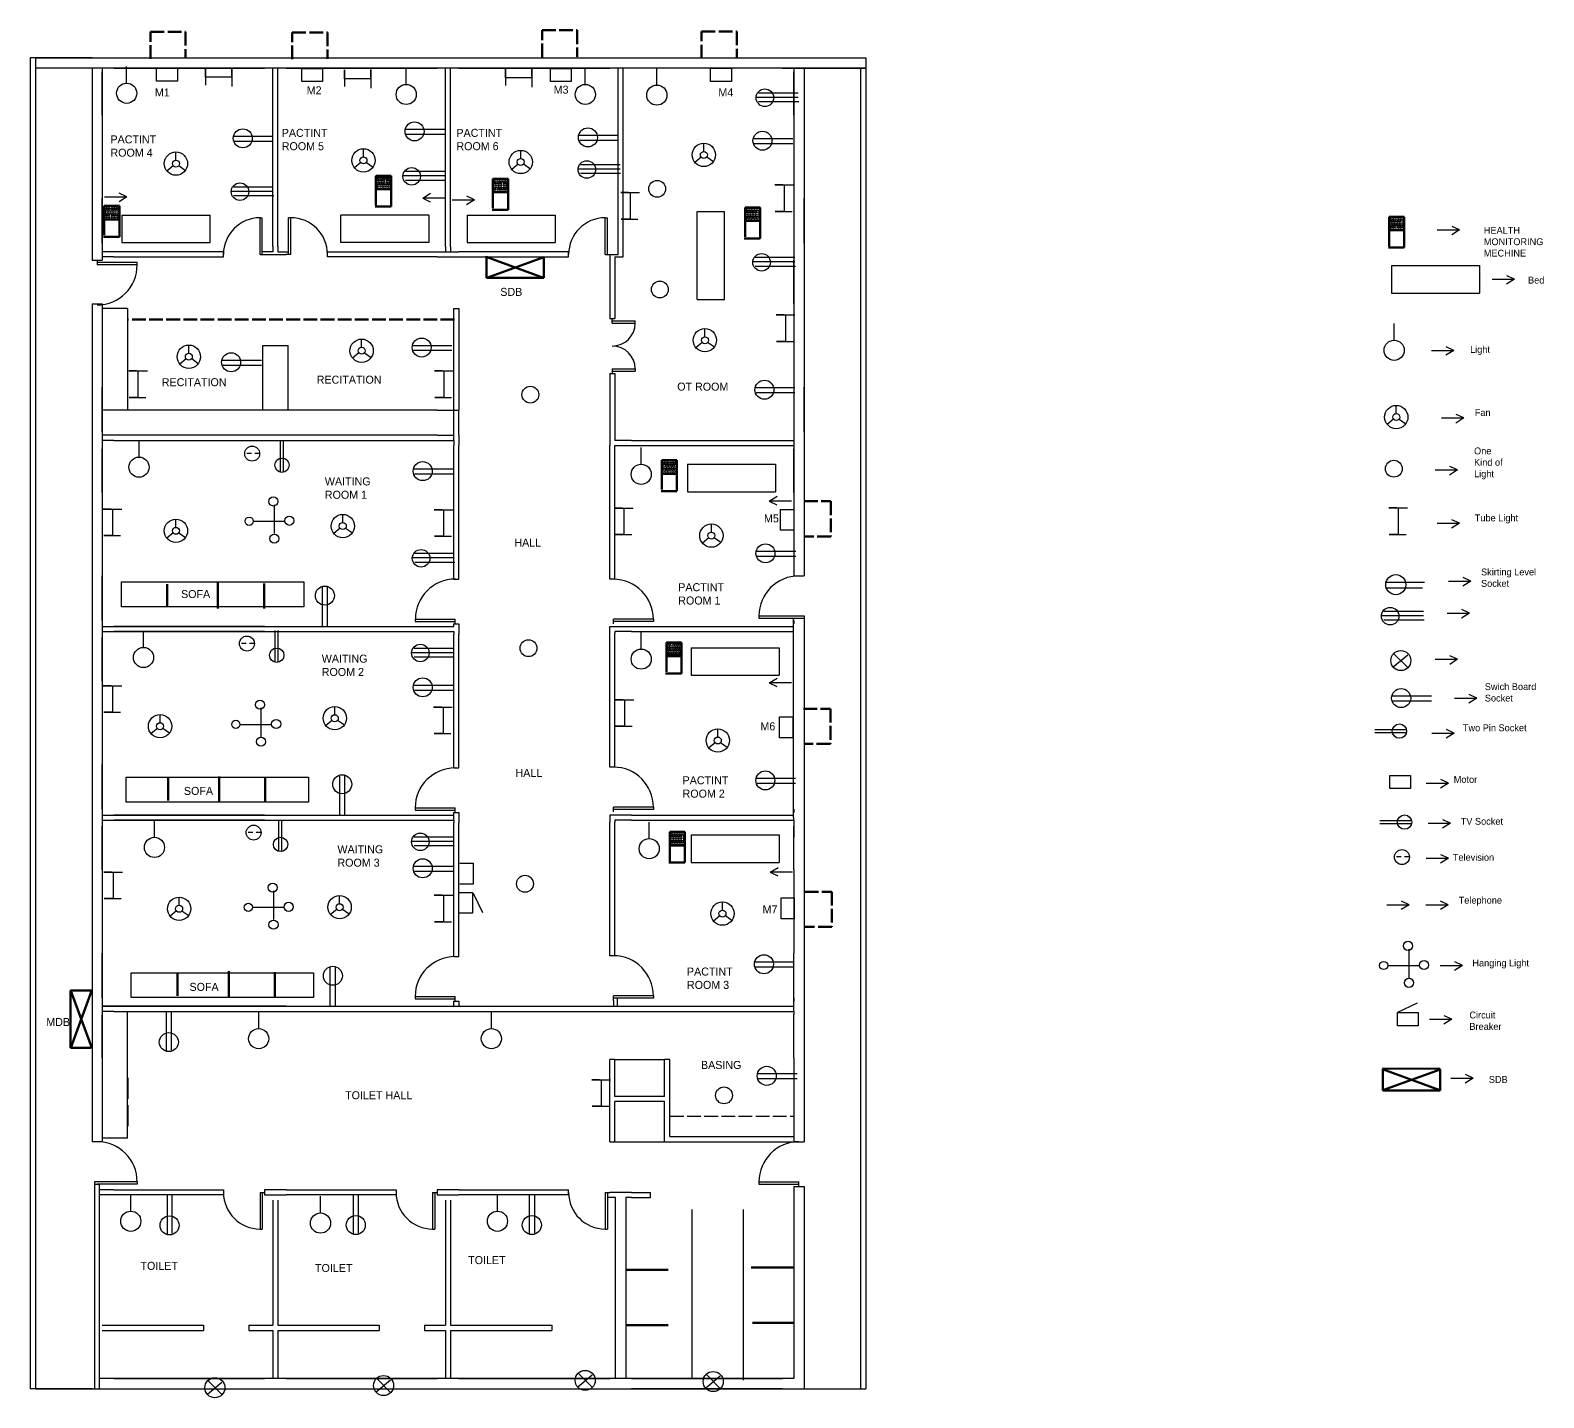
# Model space of a CAD drawing. Header units: feet. Extents: x -85 to 1240, y -78 to 1118.
import ezdxf

# ---------------------------------------------------------------- set-up
doc = ezdxf.new("R2010")
doc.units = ezdxf.units.FT
doc.header["$MEASUREMENT"] = 0
doc.linetypes.add('ACAD_ISO02W100', pattern=[15, 12, -3])
doc.layers.add('DOOR', color=252, linetype='Continuous')
doc.layers.add('WALL', color=5, linetype='Continuous', lineweight=30)
doc.layers.add('WALL HATCH', color=252, linetype='Continuous', lineweight=30)

msp = doc.modelspace()

# ---------------------------------------------------------------- hatches: boundary and pattern name
at = {"lineweight": 100}
h = msp.add_hatch(dxfattribs=at)
h.set_pattern_fill('GRASS', color=256, style=0)
h.set_pattern_definition([(90, (352.0175, -5.2797), (-0.7071068, 0.7071068), [0.1875, -1.2267136]), (45, (352.0175, -5.2797), (-0.7071068, 0.7071068), [0.1875, -0.8125]), (135, (352.0175, -5.2797), (-0.7071068, -0.7071068), [0.1875, -0.8125])])
h.paths.add_polyline_path([(231, 990.8), (217.8, 990.8), (217.8, 978.9), (231, 978.9)])
h = msp.add_hatch(dxfattribs=at)
h.set_pattern_fill('GRASS', color=256, style=0)
h.set_pattern_definition([(90, (454.38656, -7.9195), (-0.7071068, 0.7071068), [0.1875, -1.2267136]), (45, (454.3866, -7.9195), (-0.7071068, 0.7071068), [0.1875, -0.8125]), (135, (454.3866, -7.9195), (-0.7071068, -0.7071068), [0.1875, -0.8125])])
h.paths.add_polyline_path([(333.4, 988.2), (320.2, 988.2), (320.2, 976.3), (333.4, 976.3)])
h = msp.add_hatch(dxfattribs=at)
h.set_pattern_fill('GRASS', color=256, style=0)
h.set_pattern_definition([(90, (114.2571, -31.6781), (-0.7071068, 0.7071068), [0.1875, -1.2267136]), (45, (114.2571, -31.6781), (-0.7071068, 0.7071068), [0.1875, -0.8125]), (135, (114.2571, -31.6781), (-0.7071068, -0.7071068), [0.1875, -0.8125])])
h.paths.add_polyline_path([(-6.7, 964.4), (-19.9, 964.4), (-19.9, 952.5), (-6.7, 952.5)])
h = msp.add_hatch(dxfattribs=at)
h.set_pattern_fill('GRASS', color=256, style=0)
h.set_pattern_definition([(90, (674.9754, -32.998), (-0.7071068, 0.7071068), [0.1875, -1.2267136]), (45, (674.9754, -32.998), (-0.7071068, 0.7071068), [0.1875, -0.8125]), (135, (674.9754, -32.998), (-0.7071068, -0.7071068), [0.1875, -0.8125])])
h.paths.add_polyline_path([(554, 963.1), (540.8, 963.1), (540.8, 951.2), (554, 951.2)])
h = msp.add_hatch(dxfattribs=at)
h.set_pattern_fill('GRASS', color=256, style=0)
h.set_pattern_definition([(90, (1238.42656, -41.1538), (-0.7071068, 0.7071068), [0.1875, -1.2267136]), (45, (1238.4266, -41.1538), (-0.7071068, 0.7071068), [0.1875, -0.8125]), (135, (1238.4266, -41.1538), (-0.7071068, -0.7071068), [0.1875, -0.8125])])
h.paths.add_polyline_path([(1117.4, 954.9), (1104.2, 954.9), (1104.2, 943.1), (1117.4, 943.1)])
h = msp.add_hatch(dxfattribs=at)
h.set_pattern_fill('GRASS', color=256, style=0)
h.set_pattern_definition([(90, (602.21064, -254.14696), (-0.7071068, 0.7071068), [0.1875, -1.2267136]), (45, (602.2106, -254.147), (-0.7071068, 0.7071068), [0.1875, -0.8125]), (135, (602.2106, -254.147), (-0.7071068, -0.7071068), [0.1875, -0.8125])])
h.paths.add_polyline_path([(481.2, 741.9), (468, 741.9), (468, 730.1), (481.2, 730.1)])
h = msp.add_hatch(dxfattribs=at)
h.set_pattern_fill('GRASS', color=256, style=0)
h.set_pattern_definition([(90, (606.07785, -413.5523), (-0.7071068, 0.7071068), [0.1875, -1.2267136]), (45, (606.0779, -413.5523), (-0.7071068, 0.7071068), [0.1875, -0.8125]), (135, (606.0779, -413.5523), (-0.7071068, -0.7071068), [0.1875, -0.8125])])
h.paths.add_polyline_path([(485.1, 582.5), (471.9, 582.5), (471.9, 570.7), (485.1, 570.7)])
h = msp.add_hatch(dxfattribs=at)
h.set_pattern_fill('GRASS', color=256, style=0)
h.set_pattern_definition([(90, (609.0615, -579.082), (-0.7071068, 0.7071068), [0.1875, -1.2267136]), (45, (609.0615, -579.082), (-0.7071068, 0.7071068), [0.1875, -0.8125]), (135, (609.0615, -579.082), (-0.7071068, -0.7071068), [0.1875, -0.8125])])
h.paths.add_polyline_path([(488.1, 417), (474.9, 417), (474.9, 405.1), (488.1, 405.1)])

# ---------------------------------------------------------------- linework, layer by layer
at = {"linetype": 'ACAD_ISO02W100', "lineweight": 100}
for p, q in [((20.6, 1093), (20.6, 1116.6)), ((20.6, 1116.6), (51.3, 1116.6)), ((51.3, 1116.6), (51.3, 1093.3)), ((144.6, 1092.6), (144.6, 1116.1)), ((144.6, 1116.1), (175.4, 1116.1)), ((175.4, 1116.1), (175.4, 1092.9)), ((363.1, 1094.5), (363.1, 1118)), ((363.1, 1118), (393.8, 1118)), ((393.8, 1118), (393.8, 1094.8)), ((502.7, 1093.4), (502.7, 1116.9)), ((502.7, 1116.9), (533.5, 1116.9)), ((533.5, 1116.9), (533.5, 1093.7)), ((286.4, 865.1), (0.3, 865.1)), ((592.3, 706), (615.9, 706)), ((615.9, 706), (615.9, 675.3)), ((615.9, 675.3), (592.6, 675.3)), ((591.9, 524.5), (615.4, 524.5)), ((615.4, 524.5), (615.4, 493.8)), ((615.4, 493.8), (592.2, 493.8)), ((593, 364.5), (616.6, 364.5)), ((616.6, 364.5), (616.6, 333.8)), ((616.6, 333.8), (593.3, 333.8))]:
    msp.add_line(p, q, dxfattribs=at)
for p, q in [((-80.1, 1093.8), (646.4, 1093.8)), ((-0.3, 1071.8), (-0.3, 1086.3)), ((122.8, 1093.6), (104.5, 1093.6)), ((573.4, 1093.8), (592.4, 1093.8)), ((646.4, 1084.8), (-80.1, 1084.8)), ((-30.6, 1081.8), (-30.6, 919.8)), ((-21.6, 1084.8), (-21.6, 919.8)), ((25.8, 1084.9), (44.1, 1084.9)), ((25.8, 1073.4), (25.8, 1084.9)), ((44.1, 1073.4), (25.8, 1073.4)), ((44.1, 1084.9), (44.1, 1073.4)), ((68.6, 1076.9), (68.6, 1084.7)), ((68.6, 1084.7), (68.6, 1070.1)), ((91.7, 1076.9), (68.6, 1076.9)), ((91.7, 1078.2), (91.7, 1085.1)), ((91.7, 1085.1), (91.7, 1068.7)), ((152.9, 1084.7), (171.1, 1084.7)), ((152.9, 1073.1), (152.9, 1084.7)), ((171.1, 1073.1), (152.9, 1073.1)), ((171.1, 1084.7), (171.1, 1073.1)), ((190.2, 1075.5), (190.2, 1083.4)), ((190.2, 1083.4), (190.2, 1068.7)), ((213.4, 1075.5), (190.2, 1075.5)), ((213.4, 1076.9), (213.4, 1083.7)), ((213.4, 1083.7), (213.4, 1067.3)), ((244.3, 1070.8), (244.3, 1085.3)), ((331.1, 1076.5), (331.1, 1084.3)), ((331.1, 1084.3), (331.1, 1069.6)), ((354.3, 1076.5), (331.1, 1076.5)), ((354.3, 1077.8), (354.3, 1084.6)), ((354.3, 1084.6), (354.3, 1068.3)), ((370.4, 1084.7), (388.6, 1084.7)), ((370.4, 1073.2), (370.4, 1084.7)), ((388.6, 1073.2), (370.4, 1073.2)), ((388.6, 1084.7), (388.6, 1073.2)), ((401, 1070.8), (401, 1085.3)), ((463.6, 1070.1), (463.6, 1084.6)), ((510.6, 1084.9), (528.8, 1084.9)), ((510.6, 1073.3), (510.6, 1084.9)), ((528.8, 1073.3), (510.6, 1073.3)), ((528.8, 1084.9), (528.8, 1073.3)), ((573.4, 1084.8), (646.4, 1084.8)), ((583.4, 1081.8), (583.4, 640.8)), ((592.4, 1084.8), (592.4, 640.8)), ((646.4, 1084.8), (641.9, 1084.8)), ((641.9, 1084.8), (641.9, -70.2)), ((551, 1059.6), (587.2, 1059.6)), ((552.6, 1063.4), (587.2, 1063.4)), ((552.6, 1055.7), (587.7, 1055.7)), ((93.6, 1025.4), (127.8, 1025.4)), ((94.1, 1021.1), (127.8, 1021.1)), ((243.8, 1031.5), (278.1, 1031.5)), ((244.3, 1027.2), (278.1, 1027.2)), ((395.6, 1026.2), (429.8, 1026.2)), ((396.1, 1021.8), (429.8, 1021.8)), ((548.3, 1023.4), (582.5, 1023.4)), ((42.8, 1004.5), (42.8, 1011.7)), ((206.9, 1007.3), (206.9, 1014.4)), ((344.5, 1005.9), (344.5, 1013)), ((502.4, 1007.1), (496.8, 1002.5)), ((504.7, 1012.1), (504.7, 1019.2)), ((504.7, 1009), (504.7, 1009)), ((507.2, 1007.3), (513.1, 1003.1)), ((548.8, 1019), (582.5, 1019)), ((40.5, 999.5), (34.9, 994.9)), ((42.8, 1001.4), (42.8, 1001.4)), ((45.3, 999.7), (51.2, 995.5)), ((204.5, 1002.3), (199, 997.7)), ((206.9, 1004.2), (206.9, 1004.2)), ((209.4, 1002.5), (215.3, 998.3)), ((243.6, 994.7), (278.1, 994.7)), ((342.1, 1000.9), (336.6, 996.3)), ((344.5, 1002.8), (344.5, 1002.8)), ((347, 1001.1), (352.9, 996.9)), ((395.2, 996.7), (431.4, 996.7)), ((396.8, 1000.6), (431.4, 1000.6)), ((93.3, 981.2), (127.8, 981.2)), ((241.9, 990.9), (278.1, 990.9)), ((243.6, 987), (278.7, 987)), ((396.8, 992.9), (431.9, 992.9)), ((573.7, 982.8), (566.9, 982.8)), ((566.9, 982.8), (583.2, 982.8)), ((575.1, 982.8), (575.1, 959.6)), ((-19.6, 972.4), (-0.1, 972.4)), ((-0.1, 972.4), (-7, 968)), ((-0.1, 972.4), (-6.8, 975.4)), ((91.7, 977.4), (127.8, 977.4)), ((93.3, 973.5), (128.4, 973.5)), ((258.7, 971.1), (265.6, 975.4)), ((278.2, 971.1), (258.7, 971.1)), ((258.7, 971.1), (265.3, 968)), ((284.4, 969.8), (303.9, 969.8)), ((303.9, 969.8), (297, 965.4)), ((303.9, 969.8), (297.2, 972.8)), ((438.8, 976), (432, 976)), ((432, 976), (448.4, 976)), ((440.2, 976), (440.2, 952.8)), ((374.7, 956.4), (374.7, 932.4)), ((498.9, 959.6), (522.9, 959.6)), ((575.1, 959.6), (567.2, 959.6)), ((567.2, 959.6), (581.9, 959.6)), ((440.2, 952.8), (432.4, 952.8)), ((432.4, 952.8), (447, 952.8)), ((1146.4, 943.5), (1165.9, 943.5)), ((1165.9, 943.5), (1159, 939.1)), ((1165.9, 943.5), (1159.3, 946.5)), ((127.6, 928.8), (127.6, 924.3)), ((132.1, 928.8), (132.1, 924.3)), ((278.6, 928.8), (278.6, 924.3)), ((283.1, 928.8), (283.1, 924.3)), ((429.6, 922), (429.6, 928.8)), ((434.1, 919.8), (434.1, 928.8)), ((-11.6, 924.3), (-21.6, 924.3)), ((-11.6, 919.8), (-21.6, 919.8)), ((127.6, 924.3), (118.4, 924.3)), ((120.4, 922), (139.4, 922)), ((132.1, 924.3), (141.4, 924.3)), ((271.4, 924.3), (290.4, 924.3)), ((271.4, 919.8), (290.4, 919.8)), ((422.4, 922), (422.4, 919.8)), ((422.4, 922), (429.6, 922)), ((426.9, 919.8), (434.1, 919.8)), ((548, 915.7), (584.2, 915.7)), ((549.7, 919.5), (584.2, 919.5)), ((549.7, 911.8), (584.8, 911.8)), ((1183.3, 912.2), (1183.3, 888.2)), ((1213.9, 900.2), (1207.3, 903.2)), ((1194.4, 900.2), (1213.9, 900.2)), ((1213.9, 900.2), (1207, 895.8)), ((-30.6, 878.8), (-30.6, 145.8)), ((-21.6, 874.6), (-21.6, 145.5)), ((285.9, 785.8), (285.9, 874.6)), ((285.9, 874.6), (290.4, 874.6)), ((290.4, 874.6), (290.4, 785.8)), ((574.9, 869.1), (568.1, 869.1)), ((568.1, 869.1), (584.4, 869.1)), ((576.2, 869.1), (576.2, 845.9)), ((1108.7, 846.9), (1108.7, 861.5)), ((205.3, 840.8), (205.3, 847.9)), ((505.6, 849.9), (505.6, 857.1)), ((54.1, 835.6), (54.1, 842.8)), ((202.9, 835.8), (197.4, 831.2)), ((205.3, 837.7), (205.3, 837.7)), ((207.8, 836), (213.6, 831.8)), ((250.1, 842.4), (284.3, 842.4)), ((250.6, 838.1), (284.3, 838.1)), ((503.2, 845), (497.6, 840.4)), ((505.6, 846.9), (505.6, 846.9)), ((508, 845.1), (513.9, 841)), ((576.2, 845.9), (568.4, 845.9)), ((568.4, 845.9), (583.1, 845.9)), ((1141.4, 838), (1161, 838)), ((1161, 838), (1154, 833.7)), ((1161, 838), (1154.3, 841.1)), ((51.7, 830.6), (46.2, 826)), ((54.1, 832.5), (54.1, 832.5)), ((56.6, 830.8), (62.4, 826.6)), ((83.4, 829.6), (117.6, 829.6)), ((83.9, 825.2), (117.6, 825.2)), ((8.3, 820), (1.5, 820)), ((1.5, 820), (17.8, 820)), ((9.6, 820), (9.6, 796.8)), ((275.8, 820), (268.9, 820)), ((268.9, 820), (285.3, 820)), ((277.1, 820), (277.1, 796.9)), ((9.6, 796.8), (1.8, 796.8)), ((1.8, 796.8), (16.5, 796.8)), ((277.1, 796.9), (269.3, 796.9)), ((269.3, 796.9), (283.9, 796.9)), ((550, 805.5), (584.2, 805.5)), ((550.5, 801.2), (584.2, 801.2)), ((1110.5, 782.8), (1110.5, 790)), ((1169.6, 778.9), (1162.9, 781.9)), ((1108.2, 777.8), (1102.6, 773.3)), ((1110.5, 779.7), (1110.5, 779.7)), ((1113, 778), (1118.9, 773.9)), ((1150.1, 778.9), (1169.6, 778.9)), ((1169.6, 778.9), (1162.7, 774.5)), ((-11.6, 763.8), (-21.6, 763.8)), ((-11.6, 759.3), (-21.6, 759.3)), ((10.5, 744.7), (10.5, 759.3)), ((134.2, 731.8), (134.2, 759.2)), ((136.8, 731.8), (136.8, 759.2)), ((422.4, 763.8), (422.4, 754.8)), ((426.9, 763.8), (426.9, 759.3)), ((441.4, 759.3), (426.9, 759.3)), ((573.4, 759.3), (583.4, 759.3)), ((104.7, 748.2), (108.8, 748.2)), ((111.7, 748.2), (115.9, 748.2)), ((426.9, 754.8), (441.4, 754.8)), ((449.9, 738.4), (449.9, 753)), ((573.4, 754.8), (583.4, 754.8)), ((251, 734.3), (285.2, 734.3)), ((251.5, 730), (285.2, 730)), ((567.4, 738.4), (567.4, 714.4)), ((1144.6, 733.4), (1164.1, 733.4)), ((1164.1, 733.4), (1157.2, 729)), ((1164.1, 733.4), (1157.5, 736.4)), ((128.9, 703), (128.9, 677.8)), ((561.9, 706), (568.8, 710.4)), ((581.4, 706), (561.9, 706)), ((561.9, 706), (568.5, 703)), ((-13.9, 699.1), (-20.8, 699.1)), ((-20.8, 699.1), (-4.4, 699.1)), ((-12.6, 699.1), (-12.6, 676)), ((42.8, 683.3), (42.8, 690.4)), ((110.9, 688.6), (138.1, 688.6)), ((188.8, 687.4), (188.8, 694.6)), ((275.6, 698.6), (268.8, 698.6)), ((268.8, 698.6), (285.2, 698.6)), ((277, 698.6), (277, 675.4)), ((433.4, 700.1), (426.6, 700.1)), ((426.6, 700.1), (443, 700.1)), ((434.8, 700.1), (434.8, 676.9)), ((571.8, 680.7), (571.8, 698.9)), ((571.8, 698.9), (583.4, 698.9)), ((583.4, 698.9), (583.4, 680.7)), ((1110.9, 700.3), (1104.1, 700.3)), ((1104.1, 700.3), (1120.4, 700.3)), ((1112.2, 700.3), (1112.2, 677.1)), ((1165.8, 686.8), (1159.1, 689.8)), ((-12.6, 676), (-20.4, 676)), ((-20.4, 676), (-5.8, 676)), ((40.5, 678.3), (34.9, 673.7)), ((42.8, 680.2), (42.8, 680.2)), ((45.3, 678.5), (51.2, 674.3)), ((186.4, 682.4), (180.9, 677.9)), ((188.8, 684.4), (188.8, 684.4)), ((191.3, 682.6), (197.2, 678.5)), ((277, 675.4), (269.1, 675.4)), ((269.1, 675.4), (283.8, 675.4)), ((434.8, 676.9), (427, 676.9)), ((427, 676.9), (441.6, 676.9)), ((511.3, 679.1), (511.3, 686.3)), ((511.3, 676), (511.3, 676)), ((583.4, 680.7), (571.8, 680.7)), ((1112.2, 677.1), (1104.4, 677.1)), ((1104.4, 677.1), (1119.1, 677.1)), ((1146.3, 686.8), (1165.8, 686.8)), ((1165.8, 686.8), (1158.9, 682.4)), ((509, 674.1), (503.4, 669.5)), ((513.8, 674.3), (519.7, 670.2)), ((550.8, 662.5), (585.1, 662.5)), ((250.2, 656.8), (286.3, 656.8)), ((251.8, 660.6), (286.3, 660.6)), ((251.8, 652.9), (286.9, 652.9)), ((551.3, 658.1), (585.1, 658.1)), ((1156.2, 636.3), (1175.7, 636.3)), ((1175.7, 636.3), (1168.8, 631.9)), ((1175.7, 636.3), (1169, 639.3)), ((-4.7, 635.6), (154.8, 635.6)), ((-4.7, 613.7), (-4.7, 635.6)), ((154.8, 635.6), (154.8, 613.7)), ((170.7, 630.8), (170.7, 597)), ((175, 631.2), (175, 597)), ((1100.8, 635.3), (1135.3, 635.3)), ((1101.2, 630.4), (1133.6, 630.4)), ((154.8, 613.7), (-4.7, 613.7)), ((1099.7, 610), (1134.2, 610)), ((1174.6, 608.3), (1167.9, 611.3)), ((-21.6, 596.5), (285.9, 596.5)), ((285.9, 596.5), (285.9, 598.8)), ((290.4, 598.8), (290.4, 589.8)), ((422.4, 590.5), (422.4, 596.5)), ((422.4, 596.5), (441.4, 596.5)), ((587.9, 605.8), (592.4, 605.8)), ((587.9, 603.8), (592.4, 603.8)), ((592.4, 605.8), (592.4, 603.8)), ((592.4, 603.8), (592.4, 145.8)), ((1098, 606.1), (1134.2, 606.1)), ((1099.7, 602.3), (1134.8, 602.3)), ((1155.1, 608.3), (1174.6, 608.3)), ((1174.6, 608.3), (1167.7, 603.9)), ((-21.6, 592), (285.9, 592)), ((14.4, 578.2), (14.4, 592.7)), ((129.5, 565.5), (129.5, 593)), ((132.2, 565.5), (132.2, 593)), ((285.9, 592), (285.9, 589.8)), ((441.4, 592), (426.9, 592)), ((426.9, 592), (426.9, 590.5)), ((449.9, 576.8), (449.9, 591.4)), ((573.4, 592), (583.2, 592)), ((100.1, 582), (104.2, 582)), ((107.1, 582), (111.2, 582)), ((249.6, 573.8), (285.8, 573.8)), ((251.2, 577.6), (285.8, 577.6)), ((251.2, 570), (286.3, 570)), ((570.6, 577.9), (570.6, 553.9)), ((1107.9, 573.3), (1120.5, 560.6)), ((1107.9, 561.2), (1120.5, 571.6)), ((1164.2, 567.8), (1157.5, 570.8)), ((1144.6, 567.8), (1164.2, 567.8)), ((1164.2, 567.8), (1157.3, 563.4)), ((-13.9, 544.7), (-20.8, 544.7)), ((-20.8, 544.7), (-4.4, 544.7)), ((-12.6, 544.7), (-12.6, 521.5)), ((251, 545.3), (285.2, 545.3)), ((561.9, 547.1), (568.8, 551.4)), ((581.4, 547.1), (561.9, 547.1)), ((561.9, 547.1), (568.6, 544)), ((251.5, 540.9), (285.2, 540.9)), ((434, 532.5), (427.1, 532.5)), ((427.1, 532.5), (443.5, 532.5)), ((435.3, 532.5), (435.3, 509.3)), ((1107.1, 535.8), (1141.3, 535.8)), ((1107.5, 531.5), (1141.3, 531.5)), ((1161.5, 533.9), (1181, 533.9)), ((1181, 533.9), (1174.1, 529.5)), ((1181, 533.9), (1174.4, 536.9)), ((-12.6, 521.5), (-20.4, 521.5)), ((-20.4, 521.5), (-5.8, 521.5)), ((28.9, 512.4), (28.9, 519.6)), ((117.2, 525.3), (117.2, 500.1)), ((181.8, 519.3), (181.8, 526.5)), ((275.1, 526), (268.3, 526)), ((268.3, 526), (284.6, 526)), ((276.5, 526), (276.5, 502.9)), ((571, 499.2), (571, 517.5)), ((571, 517.5), (582.6, 517.5)), ((582.6, 517.5), (582.6, 499.2)), ((26.6, 507.4), (21, 502.9)), ((28.9, 509.3), (28.9, 509.3)), ((31.4, 507.6), (37.3, 503.5)), ((99.2, 510.9), (126.5, 510.9)), ((179.5, 514.4), (173.9, 509.8)), ((181.8, 516.3), (181.8, 516.3)), ((184.3, 514.5), (190.2, 510.4)), ((435.3, 509.3), (427.5, 509.3)), ((427.5, 509.3), (442.1, 509.3)), ((516.9, 499.9), (516.9, 507.1)), ((1119.1, 506.2), (1091.7, 506.2)), ((1119.1, 503.6), (1091.7, 503.6)), ((1141.6, 503.3), (1161.1, 503.3)), ((1161.1, 503.3), (1154.2, 498.9)), ((1161.1, 503.3), (1154.5, 506.3)), ((276.5, 502.9), (268.6, 502.9)), ((268.6, 502.9), (283.3, 502.9)), ((514.5, 494.9), (509, 490.4)), ((516.9, 496.8), (516.9, 496.8)), ((519.4, 495.1), (525.2, 491)), ((582.6, 499.2), (571, 499.2)), ((-0.6, 464.6), (158.9, 464.6)), ((-0.6, 442.8), (-0.6, 464.6)), ((158.9, 464.6), (158.9, 442.8)), ((185.9, 465.7), (185.9, 432)), ((190.2, 466.2), (190.2, 432)), ((550.8, 463.8), (585, 463.8)), ((1104.8, 466.2), (1123.1, 466.2)), ((1104.8, 454.7), (1104.8, 466.2)), ((1123.1, 466.2), (1123.1, 454.7)), ((551.3, 459.5), (585, 459.5)), ((1123.1, 454.7), (1104.8, 454.7)), ((1136.7, 459.6), (1156.2, 459.6)), ((1156.2, 459.6), (1149.3, 455.2)), ((1156.2, 459.6), (1149.5, 462.6)), ((158.9, 442.8), (-0.6, 442.8)), ((-21.6, 431.5), (285.9, 431.5)), ((-21.6, 427), (285.9, 427)), ((24, 412.1), (24, 426.6)), ((132.8, 400), (132.8, 427.5)), ((135.4, 400), (135.4, 427.5)), ((285.7, 433.8), (285.7, 427)), ((285.9, 427), (285.9, 424.8)), ((290.4, 433.8), (290.4, 424.8)), ((441.4, 431.5), (422.4, 431.5)), ((422.4, 431.5), (422.4, 425.5)), ((441.4, 427), (426.7, 427)), ((426.7, 427), (426.7, 425.5)), ((456.9, 411), (456.9, 425.5)), ((583.4, 427), (583.2, 431.5)), ((1123.7, 426.6), (1096.2, 426.6)), ((1123.7, 424), (1096.2, 424)), ((1138.5, 424.4), (1158, 424.4)), ((1158, 424.4), (1151.1, 420)), ((1158, 424.4), (1151.4, 427.4)), ((106, 416.6), (110.1, 416.6)), ((113, 416.6), (117.2, 416.6)), ((251.2, 412.6), (285.8, 412.6)), ((570.6, 414.2), (570.6, 390.2)), ((249.6, 408.7), (285.8, 408.7)), ((251.2, 404.9), (286.3, 404.9)), ((251, 387), (285.2, 387)), ((291.2, 389.4), (302.8, 389.4)), ((302.8, 389.4), (302.8, 371.1)), ((562.8, 381.5), (569.7, 385.8)), ((1110.7, 395.2), (1114.9, 395.2)), ((1117.7, 395.2), (1121.9, 395.2)), ((1136.6, 393.8), (1156.1, 393.8)), ((1156.1, 393.8), (1149.2, 389.5)), ((1156.1, 393.8), (1149.4, 396.9)), ((-13.4, 381.7), (-20.2, 381.7)), ((-20.2, 381.7), (-3.9, 381.7)), ((-12, 381.7), (-12, 358.5)), ((251.5, 382.6), (285.2, 382.6)), ((302.8, 371.1), (291.2, 371.1)), ((582.3, 381.5), (562.8, 381.5)), ((562.8, 381.5), (569.4, 378.4)), ((-12, 358.5), (-19.9, 358.5)), ((-19.9, 358.5), (-5.2, 358.5)), ((45.6, 352.6), (45.6, 359.8)), ((128.2, 365.3), (128.2, 340.1)), ((186, 354), (186, 361.2)), ((275.6, 361.5), (268.8, 361.5)), ((268.8, 361.5), (285.2, 361.5)), ((277, 361.5), (277, 338.3)), ((290.9, 363.9), (302.4, 363.9)), ((302.4, 363.9), (302.4, 345.7)), ((302.9, 363.4), (310.9, 346.4)), ((572.2, 340.8), (572.2, 359.1)), ((572.2, 359.1), (583.7, 359.1)), ((583.7, 359.1), (583.7, 340.8)), ((43.3, 347.7), (37.7, 343.1)), ((45.6, 349.6), (45.6, 349.6)), ((48.1, 347.8), (54, 343.7)), ((110.2, 350.9), (137.4, 350.9)), ((183.7, 349), (178.1, 344.5)), ((186, 351), (186, 351)), ((188.5, 349.2), (194.4, 345.1)), ((302.4, 345.7), (290.9, 345.7)), ((521, 348.5), (521, 355.7)), ((521, 345.4), (521, 345.4)), ((1102.2, 353.2), (1121.8, 353.2)), ((1121.8, 353.2), (1114.9, 348.9)), ((1121.8, 353.2), (1115.1, 356.3)), ((1136.4, 353.2), (1156, 353.2)), ((1156, 353.2), (1149.1, 348.9)), ((1156, 353.2), (1149.3, 356.3)), ((277, 338.3), (269.1, 338.3)), ((269.1, 338.3), (283.8, 338.3)), ((518.7, 343.5), (513.1, 338.9)), ((523.5, 343.7), (529.4, 339.5)), ((583.7, 340.8), (572.2, 340.8)), ((-21.4, 301.8), (-21.4, 320)), ((1121.6, 314.4), (1121.6, 289.2)), ((3.7, 293.7), (163.1, 293.7)), ((3.7, 271.9), (3.7, 293.7)), ((163.1, 293.7), (163.1, 271.9)), ((177.6, 298.2), (177.6, 264.5)), ((182, 298.7), (182, 264.5)), ((549.6, 303.1), (583.8, 303.1)), ((550, 298.7), (583.8, 298.7)), ((1103.5, 300), (1130.8, 300)), ((1149, 300.1), (1168.5, 300.1)), ((1168.5, 300.1), (1161.6, 295.7)), ((1168.5, 300.1), (1161.8, 303.1)), ((-30.6, 268.8), (-30.6, 259.8)), ((-21.6, 268.8), (-21.6, 259.8)), ((163.1, 271.9), (3.7, 271.9)), ((285.7, 268.8), (285.7, 264.3)), ((290.4, 268.8), (290.4, 264.3)), ((425.6, 269.5), (425.6, 264.3)), ((429, 271.4), (429, 264.3)), ((1112, 259.2), (1129, 267.2)), ((139.4, 264.3), (-21.6, 264.3)), ((-21.6, 264.3), (583.4, 264.3)), ((-11.6, 259.8), (-21.6, 259.8)), ((34.7, 225.3), (34.7, 259.5)), ((39, 225.8), (39, 259.5)), ((115.2, 244.8), (115.2, 259.3)), ((271.4, 259.8), (583.4, 259.8)), ((318.8, 244.8), (318.8, 259.3)), ((1111.5, 258.8), (1129.7, 258.8)), ((1111.5, 247.2), (1111.5, 258.8)), ((1129.7, 258.8), (1129.7, 247.2)), ((1139.5, 253.1), (1159, 253.1)), ((1159, 253.1), (1152.1, 248.7)), ((1159, 253.1), (1152.3, 256.1)), ((1129.7, 247.2), (1111.5, 247.2)), ((0.9, 183.5), (0.9, 201.8)), ((413.5, 200.1), (406.6, 200.1)), ((406.6, 200.1), (423, 200.1)), ((414.8, 200.1), (414.8, 176.9)), ((552, 205.4), (586.2, 205.4)), ((552.5, 201.1), (586.2, 201.1)), ((1158.3, 201.5), (1177.8, 201.5)), ((1177.8, 201.5), (1170.9, 197.2)), ((1177.8, 201.5), (1171.1, 204.6)), ((0.9, 159.5), (0.9, 177.7)), ((414.8, 176.9), (407, 176.9)), ((407, 176.9), (421.6, 176.9)), ((-26.1, 110.8), (-28.5, 110.8)), ((-28.5, 110.8), (-28.3, 108.8)), ((-28.3, 108.8), (-28.3, -70.2)), ((-28.3, 108.8), (-24.3, 108.8)), ((-24.3, 108.8), (-24.3, -70.2)), ((592.4, 106.8), (592.4, -70.2)), ((-11.6, 103.8), (-24.3, 103.8)), ((-11.6, 99.3), (-24.3, 99.3)), ((3.3, 85.1), (3.3, 99.7)), ((35.3, 65), (35.3, 99.2)), ((39.6, 65.5), (39.6, 99.2)), ((139.4, 103.8), (120.4, 103.8)), ((120.4, 103.8), (120.4, 99.3)), ((120.4, 99.3), (139.4, 99.3)), ((169.3, 83.5), (169.3, 98.1)), ((198.2, 65.3), (198.2, 99.5)), ((202.6, 65.8), (202.6, 99.5)), ((290.4, 103.8), (271.4, 103.8)), ((271.4, 103.8), (271.4, 99.3)), ((271.4, 99.3), (290.4, 99.3)), ((324.1, 85.1), (324.1, 99.7)), ((352.3, 65.3), (352.3, 99.5)), ((356.7, 65.8), (356.7, 99.5)), ((427.4, 97), (420.4, 97)), ((441.4, 101.5), (422.4, 101.5)), ((427.4, 94.8), (427.4, 97)), ((441.4, 97), (436.5, 97)), ((436.5, 97), (436.5, -61.2)), ((583.4, 103.8), (583.4, -61.2)), ((494.2, 86.6), (494.2, -61.7)), ((539, 86.6), (539, -62.7)), ((106.6, -14.7), (106.6, -19.2)), ((132.1, -19.2), (132.1, -61.2)), ((260.4, -14.7), (260.4, -19.2)), ((278.6, -19.2), (278.6, -61.2)), ((283.1, -19.2), (283.1, -61.2)), ((-21.6, -61.2), (-24.3, -61.2)), ((583.4, -61.2), (-21.6, -61.2)), ((70.3, -62.7), (83, -75.3)), ((70.3, -74.8), (83, -64.4)), ((218, -60.8), (230.6, -73.4)), ((218, -72.9), (230.6, -62.4)), ((394.3, -56.3), (406.9, -68.9)), ((394.3, -68.4), (406.9, -58)), ((506.3, -57.3), (518.9, -69.9)), ((506.3, -69.4), (518.9, -59)), ((-80.1, -70.2), (646.4, -70.2))]:
    msp.add_line(p, q)
at = {"lineweight": 100}
for p, q in [((231, 990.8), (217.8, 990.8)), ((217.8, 990.8), (217.8, 965.1)), ((231, 963.8), (231, 990.8)), ((333.4, 988.2), (320.2, 988.2)), ((320.2, 988.2), (320.2, 962.4)), ((333.4, 961.1), (333.4, 988.2)), ((217.8, 978.9), (231, 978.9)), ((320.2, 976.3), (333.4, 976.3)), ((-6.7, 964.4), (-19.9, 964.4)), ((-19.9, 964.4), (-19.9, 938.7)), ((-6.7, 937.4), (-6.7, 964.4)), ((217.2, 963.8), (231, 963.8)), ((319.5, 961.1), (333.4, 961.1)), ((554, 963.1), (540.8, 963.1)), ((540.8, 963.1), (540.8, 937.4)), ((554, 936), (554, 963.1)), ((1117.4, 954.9), (1104.2, 954.9)), ((1104.2, 954.9), (1104.2, 929.2)), ((1117.4, 927.9), (1117.4, 954.9)), ((-19.9, 952.5), (-6.7, 952.5)), ((540.8, 951.2), (554, 951.2)), ((1104.2, 943.1), (1117.4, 943.1)), ((-20.6, 937.4), (-6.7, 937.4)), ((540.1, 936), (554, 936)), ((1103.6, 927.9), (1117.4, 927.9)), ((364.5, 901.5), (314.3, 919.8)), ((314.6, 920.3), (314.6, 901.4)), ((314.7, 901.6), (364.7, 919.7)), ((364.6, 901.4), (364.6, 919.3)), ((314.6, 901.4), (364.6, 901.4)), ((481.2, 741.9), (468, 741.9)), ((468, 741.9), (468, 716.2)), ((481.2, 714.9), (481.2, 741.9)), ((468, 730.1), (481.2, 730.1)), ((467.4, 714.9), (481.2, 714.9)), ((35, 633.6), (35, 613.4)), ((79.6, 634.6), (79.6, 612.3)), ((119.9, 634.1), (119.9, 612.3)), ((485.1, 582.5), (471.9, 582.5)), ((471.9, 582.5), (471.9, 556.8)), ((471.9, 570.7), (485.1, 570.7)), ((485.1, 555.5), (485.1, 582.5)), ((471.2, 555.5), (485.1, 555.5)), ((36.1, 464.3), (36.1, 444.2)), ((80.7, 465.4), (80.7, 443.1)), ((121, 464.9), (121, 443.1)), ((488.1, 417), (474.9, 417)), ((474.9, 417), (474.9, 391.3)), ((488.1, 390), (488.1, 417)), ((474.9, 405.1), (488.1, 405.1)), ((474.2, 390), (488.1, 390)), ((44.3, 293.8), (44.3, 273.6)), ((89, 294.9), (89, 272.6)), ((129.2, 294.3), (129.2, 272.6)), ((-30.4, 278.1), (-49.3, 278.1)), ((-49.3, 278.1), (-49.3, 228)), ((-49.2, 228.1), (-30.8, 278.4)), ((-49.1, 277.9), (-30.9, 227.9)), ((-49.3, 228), (-31.4, 228)), ((1148.7, 190.9), (1098.5, 209.3)), ((1098.6, 209.8), (1148.6, 209.6)), ((1098.8, 209.7), (1098.8, 190.8)), ((1098.9, 191), (1148.9, 209.1)), ((1148.6, 209.6), (1148.8, 208.1)), ((1148.8, 190.8), (1148.8, 208.7)), ((1098.8, 190.8), (1148.8, 190.8)), ((473.5, 33.8), (436.1, 33.8)), ((583.5, 35.9), (546.1, 35.9)), ((547.2, -12.5), (583.5, -12.5)), ((437.2, -14.6), (473.5, -14.6))]:
    msp.add_line(p, q, dxfattribs=at)
at = {"color": 0, "linetype": 'Continuous', "lineweight": -3}
for p, q in [((-4.4, 956.4), (72.7, 956.4)), ((-4.4, 956.4), (-4.4, 932.4)), ((72.7, 932.4), (72.7, 956.4)), ((187.1, 932.4), (187.1, 956.4)), ((264.1, 956.4), (187.1, 956.4)), ((264.1, 956.4), (264.1, 932.4)), ((297.6, 956.4), (374.7, 956.4)), ((297.6, 956.4), (297.6, 932.4)), ((498.9, 882.6), (498.9, 959.6)), ((522.9, 882.6), (522.9, 959.6)), ((-4.4, 932.4), (72.7, 932.4)), ((264.1, 932.4), (187.1, 932.4)), ((297.6, 932.4), (374.7, 932.4)), ((1106.3, 912.2), (1183.3, 912.2)), ((1106.3, 912.2), (1106.3, 888.2)), ((1106.3, 888.2), (1183.3, 888.2)), ((0.4, 874.6), (-21.6, 874.6)), ((0.4, 874.6), (0.4, 785.8)), ((498.9, 882.6), (522.9, 882.6)), ((118.9, 785.8), (118.9, 842.3)), ((118.9, 842.3), (140.9, 842.3)), ((140.9, 785.8), (140.9, 842.3)), ((0.4, 785.8), (-21.6, 785.8)), ((271.4, 785.8), (0.4, 785.8)), ((271.4, 785.8), (290.4, 785.8)), ((290.4, 763.8), (290.4, 785.8)), ((490.3, 738.4), (567.4, 738.4)), ((490.3, 738.4), (490.3, 714.4)), ((490.3, 714.4), (567.4, 714.4)), ((493.6, 577.9), (570.6, 577.9)), ((493.6, 577.9), (493.6, 553.9)), ((493.6, 553.9), (570.6, 553.9)), ((493.6, 414.2), (570.6, 414.2)), ((493.6, 414.2), (493.6, 390.2)), ((493.6, 390.2), (570.6, 390.2)), ((0.4, 237.8), (0.4, 259.8)), ((0.4, 148.9), (0.4, 237.8)), ((0.4, 148.9), (-21.6, 148.9)), ((43.8, -61.2), (61.8, -61.2))]:
    msp.add_line(p, q, dxfattribs=at)
at = {"linetype": 'ACAD_ISO02W100'}
msp.add_line((475.1, 168.1), (583.8, 168.1), dxfattribs=at)
for centre, radius in [((-0.3, 1062.9), 8.82), ((244.3, 1061.9), 8.82), ((401, 1061.9), 8.82), ((463.6, 1061.3), 8.82), ((558.1, 1059), 7.67), ((251.6, 1029.6), 8.32), ((101.3, 1023.5), 8.32), ((403.3, 1024.3), 8.32), ((556, 1021.4), 8.32), ((42.8, 1001.4), 10.2), ((206.9, 1004.2), 10.2), ((206.9, 1004.2), 3.05), ((344.5, 1002.8), 10.2), ((504.7, 1009), 10.2), ((504.7, 1009), 3.05), ((42.8, 1001.4), 3.05), ((249.1, 990.3), 7.67), ((344.5, 1002.8), 3.05), ((402.3, 996.2), 7.67), ((98.8, 976.8), 7.67), ((463.9, 979.3), 7.37), ((555.2, 915.1), 7.67), ((466.2, 891.3), 7.37), ((205.3, 837.7), 10.2), ((257.8, 840.5), 8.32), ((505.6, 846.9), 10.2), ((505.6, 846.9), 3.05), ((54.1, 832.5), 10.2), ((54.1, 832.5), 3.05), ((91.1, 827.6), 8.32), ((205.3, 837.7), 3.05), ((1108.7, 838.1), 8.82), ((557.7, 803.6), 8.32), ((352.9, 799.3), 7.37), ((1110.5, 779.7), 10.2), ((1110.5, 779.7), 3.05), ((10.5, 735.9), 8.82), ((109.5, 747.7), 6.54), ((135.6, 737.6), 6.27), ((1108.4, 734.5), 7.37), ((258.7, 732.4), 8.32), ((449.9, 729.6), 8.82), ((128.1, 705.9), 4), ((42.8, 680.2), 10.2), ((106.9, 688.6), 3.6), ((142.1, 689), 4), ((188.8, 684.4), 10.2), ((42.8, 680.2), 3.05), ((128.9, 673.4), 4), ((188.8, 684.4), 3.05), ((511.3, 676), 10.2), ((511.3, 676), 3.05), ((257.3, 656.2), 7.67), ((558.6, 660.5), 8.32), ((1110.1, 633.1), 8.77), ((173.1, 623.5), 8.32), ((1105.2, 605.6), 7.67), ((104.9, 581.6), 6.54), ((351.3, 577.5), 7.37), ((14.4, 569.4), 8.82), ((131, 571.4), 6.27), ((256.7, 573.3), 7.67), ((449.9, 568), 8.82), ((1114.5, 566.7), 8.77), ((258.7, 543.3), 8.32), ((116.4, 528.1), 4), ((1114.8, 533.9), 8.32), ((28.9, 509.3), 10.2), ((181.8, 516.3), 10.2), ((181.8, 516.3), 3.05), ((28.9, 509.3), 3.05), ((95.2, 510.9), 3.6), ((130.5, 511.3), 4), ((516.9, 496.8), 10.2), ((1113.3, 505), 6.27), ((117.2, 495.7), 4), ((516.9, 496.8), 3.05), ((188.3, 458.5), 8.32), ((558.5, 461.9), 8.32), ((1117.8, 425.4), 6.27), ((24, 403.3), 8.82), ((110.8, 416.2), 6.54), ((134.3, 405.9), 6.27), ((256.7, 408.2), 7.67), ((456.9, 402.2), 8.82), ((1115.5, 394.8), 6.54), ((258.7, 385), 8.32), ((127.4, 368.1), 4), ((348.2, 371.5), 7.37), ((45.6, 349.6), 10.2), ((186, 351), 10.2), ((45.6, 349.6), 3.05), ((106.2, 350.9), 3.6), ((141.4, 351.3), 4), ((186, 351), 3.05), ((521, 345.4), 10.2), ((521, 345.4), 3.05), ((128.2, 335.7), 4), ((1120.8, 317.2), 4), ((557.3, 301.1), 8.32), ((180.1, 291), 8.32), ((1099.5, 300), 3.6), ((1134.8, 300.4), 4), ((1121.6, 284.8), 4), ((36.6, 233), 8.32), ((115.2, 236), 8.82), ((318.8, 236), 8.82), ((559.7, 203.5), 8.32), ((522.3, 186.4), 7.37), ((3.3, 76.3), 8.82), ((37.2, 72.7), 8.32), ((169.3, 74.7), 8.82), ((200.2, 73), 8.32), ((324.1, 76.3), 8.82), ((354.2, 73), 8.32), ((76.9, -69.3), 8.77), ((224.5, -67.4), 8.77), ((400.9, -62.9), 8.77), ((512.9, -63.9), 8.77)]:
    msp.add_circle(centre, radius)
at = {"layer": 'DOOR', "color": 0, "linetype": 'Continuous', "lineweight": -3}
for p, q in [((-30.6, 1081.8), (-30.6, 1043.8)), ((-21.6, 1043.8), (-21.6, 1081.8)), ((583.4, 1043.8), (583.4, 1081.8)), ((592.4, 1081.8), (592.4, 1043.8)), ((-30.6, 970.8), (-30.6, 931.8)), ((-21.6, 931.8), (-21.6, 970.8)), ((583.4, 970.8), (583.4, 931.8)), ((592.4, 931.8), (592.4, 970.8)), ((116.4, 922), (116.4, 954)), ((116.4, 954), (118.4, 954)), ((118.4, 922), (118.4, 954)), ((141.4, 922), (141.4, 954)), ((143.4, 954), (141.4, 954)), ((143.4, 922), (143.4, 954)), ((418.4, 922), (418.4, 954)), ((418.4, 954), (420.4, 954)), ((420.4, 922), (420.4, 954)), ((-26.1, 916.8), (-26.1, 912.8)), ((8.9, 912.8), (8.9, 914.8)), ((116.4, 922), (120.4, 922)), ((143.4, 922), (139.4, 922)), ((418.4, 922), (422.4, 922)), ((583.4, 878.8), (583.4, 916.8)), ((592.4, 916.8), (592.4, 878.8)), ((424.6, 861.8), (424.6, 865.8)), ((424.6, 863.8), (444.6, 863.8)), ((424.6, 861.8), (444.6, 861.8)), ((444.6, 861.8), (444.6, 863.8)), ((424.6, 821.8), (444.6, 821.8)), ((424.6, 821.8), (424.6, 817.8)), ((444.6, 821.8), (444.6, 819.8)), ((424.6, 819.8), (444.6, 819.8)), ((-30.6, 805.8), (-30.6, 766.8)), ((-21.6, 766.8), (-21.6, 805.8)), ((583.4, 805.8), (583.4, 766.8)), ((592.4, 766.8), (592.4, 805.8)), ((-30.6, 751.8), (-30.6, 713.8)), ((-21.6, 713.8), (-21.6, 751.8)), ((583.4, 713.8), (583.4, 751.8)), ((592.4, 751.8), (592.4, 713.8)), ((-30.6, 640.8), (-30.6, 601.8)), ((-21.6, 601.8), (-21.6, 640.8)), ((252.1, 602.8), (252.1, 600.8)), ((287.1, 598.8), (287.1, 602.8)), ((287.1, 598.8), (287.1, 602.8)), ((425.6, 598.8), (425.6, 602.8)), ((425.6, 598.8), (425.6, 602.8)), ((460.6, 602.8), (460.6, 600.8)), ((552.9, 605.8), (552.9, 603.8)), ((-30.6, 586.8), (-30.6, 548.8)), ((-21.6, 548.8), (-21.6, 586.8)), ((-30.6, 475.8), (-30.6, 436.8)), ((-21.6, 436.8), (-21.6, 475.8)), ((252.1, 437.8), (252.1, 435.8)), ((287.1, 433.8), (287.1, 437.8)), ((287.1, 433.8), (287.1, 437.8)), ((425.6, 434.5), (425.6, 438.5)), ((425.6, 434.5), (425.6, 438.5)), ((460.6, 438.5), (460.6, 436.5)), ((-30.6, 421.8), (-30.6, 383.8)), ((-21.6, 383.8), (-21.6, 421.8)), ((583.4, 383.8), (583.4, 421.8)), ((592.4, 421.8), (592.4, 383.8)), ((-30.6, 310.8), (-30.6, 271.8)), ((-21.6, 271.8), (-21.6, 310.8)), ((583.4, 271.8), (583.4, 310.8)), ((592.4, 310.8), (592.4, 271.8)), ((252.1, 272.8), (252.1, 270.8)), ((287.1, 268.8), (287.1, 272.8)), ((287.1, 268.8), (287.1, 272.8)), ((425.6, 269.5), (425.6, 273.5)), ((425.6, 269.5), (425.6, 273.5)), ((460.6, 273.5), (460.6, 271.5)), ((-30.6, 256.8), (-30.6, 218.8)), ((-21.6, 218.8), (-21.6, 256.8)), ((583.4, 218.8), (583.4, 256.8)), ((592.4, 256.8), (592.4, 218.8)), ((8.9, 110.8), (8.9, 108.8)), ((552.9, 110.8), (552.9, 108.8)), ((587.9, 106.8), (587.9, 110.8)), ((116.4, 101.5), (116.4, 69.5)), ((116.4, 101.5), (120.4, 101.5)), ((118.4, 101.5), (118.4, 69.5)), ((267.4, 101.5), (267.4, 69.5)), ((267.4, 101.5), (271.4, 101.5)), ((269.4, 101.5), (269.4, 69.5)), ((418.4, 101.5), (418.4, 69.5)), ((418.4, 101.5), (422.4, 101.5)), ((420.4, 101.5), (420.4, 69.5)), ((116.4, 69.5), (118.4, 69.5)), ((267.4, 69.5), (269.4, 69.5)), ((418.4, 69.5), (420.4, 69.5))]:
    msp.add_line(p, q, dxfattribs=at)
for points in [[(8.9, 914.8), (-26.1, 914.8)], [(8.9, 912.8), (-26.1, 912.8)], [(252.1, 602.8), (287.1, 602.8)], [(252.1, 600.8), (287.1, 600.8)], [(460.6, 602.8), (425.6, 602.8)], [(460.6, 600.8), (425.6, 600.8)], [(552.9, 605.8), (587.9, 605.8)], [(552.9, 603.8), (587.9, 603.8)], [(252.1, 437.8), (287.1, 437.8)], [(460.6, 438.5), (425.6, 438.5)], [(252.1, 435.8), (287.1, 435.8)], [(460.6, 436.5), (425.6, 436.5)], [(252.1, 272.8), (287.1, 272.8)], [(252.1, 270.8), (287.1, 270.8)], [(460.6, 273.5), (425.6, 273.5)], [(460.6, 271.5), (425.6, 271.5)], [(8.9, 110.8), (-26.1, 110.8)], [(8.9, 108.8), (-26.1, 108.8)], [(552.9, 110.8), (587.9, 110.8)], [(552.9, 108.8), (587.9, 108.8)]]:
    msp.add_lwpolyline(points, dxfattribs=at)
for centre, radius, start, end in [((116.4, 922), 32, 90, 180), ((143.4, 922), 32, 0, 90), ((418.4, 922), 32, 90, 180), ((-26.1, 912.8), 35, 270, 0), ((424.6, 861.8), 20, 270, 0), ((424.6, 821.8), 20, 0, 90), ((287.3, 603), 35, 90, 180), ((425.6, 602.8), 35, 0, 90), ((587.9, 605.8), 35, 90, 180), ((287.1, 437.8), 35, 90, 180), ((425.6, 438.5), 35, 0, 90), ((287.1, 272.8), 35, 90, 180), ((425.6, 273.5), 35, 0, 90), ((-26.1, 110.8), 35, 0, 90), ((587.9, 110.8), 35, 90, 180), ((116.4, 101.5), 32, 180, 270), ((267.4, 101.5), 32, 180, 270), ((418.4, 101.5), 32, 180, 270)]:
    msp.add_arc(centre, radius, start, end, dxfattribs=at)
at = {"layer": 'WALL', "color": 0, "linetype": 'Continuous', "lineweight": -3}
for p, q in [((-84.6, 1093.8), (-84.6, -70.2)), ((-30.6, 1093.8), (-84.6, 1093.8)), ((-80.1, 1093.8), (-80.1, -70.2)), ((-11.6, 1093.8), (120.4, 1093.8)), ((139.4, 1093.8), (271.4, 1093.8)), ((290.4, 1093.8), (422.4, 1093.8)), ((441.4, 1093.8), (573.4, 1093.8)), ((592.4, 1093.8), (646.4, 1093.8)), ((646.4, 1093.8), (646.4, -70.2)), ((-30.6, 1084.8), (-30.6, 1081.8)), ((-21.6, 1084.8), (-21.6, 1081.8)), ((-11.6, 1084.8), (120.4, 1084.8)), ((127.6, 928.8), (127.6, 1084.8)), ((132.1, 928.8), (132.1, 1084.8)), ((139.4, 1084.8), (271.4, 1084.8)), ((278.6, 928.8), (278.6, 1084.8)), ((283.1, 928.8), (283.1, 1084.8)), ((290.4, 1084.8), (422.4, 1084.8)), ((429.6, 928.8), (429.6, 1084.8)), ((434.1, 928.8), (434.1, 1084.8)), ((573.4, 1084.8), (441.4, 1084.8)), ((583.4, 1084.8), (583.4, 1081.8)), ((592.4, 1084.8), (592.4, 1081.8)), ((-30.6, 1043.8), (-30.6, 970.8)), ((-21.6, 1043.8), (-21.6, 970.8)), ((583.4, 1043.8), (583.4, 970.8)), ((592.4, 1043.8), (592.4, 970.8)), ((-30.6, 931.8), (-30.6, 928.8)), ((-21.6, 931.8), (-21.6, 928.8)), ((583.4, 931.8), (583.4, 928.8)), ((592.4, 931.8), (592.4, 928.8)), ((-30.6, 919.8), (-30.6, 916.8)), ((-21.6, 919.8), (-21.6, 916.8)), ((84.4, 924.3), (-11.6, 924.3)), ((-11.6, 919.8), (84.4, 919.8)), ((84.4, 919.8), (84.4, 924.3)), ((175.4, 924.3), (271.4, 924.3)), ((175.4, 919.8), (175.4, 924.3)), ((271.4, 919.8), (175.4, 919.8)), ((386.4, 924.3), (290.4, 924.3)), ((290.4, 919.8), (386.4, 919.8)), ((386.4, 919.8), (386.4, 924.3)), ((422.4, 919.8), (422.4, 865.8)), ((426.9, 919.8), (426.9, 865.8)), ((583.4, 919.8), (583.4, 916.8)), ((592.4, 919.8), (592.4, 916.8)), ((-30.6, 878.8), (-30.6, 805.8)), ((-21.6, 878.8), (-21.6, 805.8)), ((583.4, 878.8), (583.4, 805.8)), ((592.4, 878.8), (592.4, 805.8)), ((422.4, 865.8), (426.9, 865.8)), ((422.4, 817.8), (422.4, 763.8)), ((422.4, 817.8), (426.9, 817.8)), ((426.9, 817.8), (426.9, 763.8)), ((-30.6, 766.8), (-30.6, 763.8)), ((-21.6, 766.8), (-21.6, 763.8)), ((271.4, 763.8), (-11.6, 763.8)), ((-11.6, 759.3), (120.4, 759.3)), ((139.4, 759.3), (271.4, 759.3)), ((441.4, 759.3), (573.4, 759.3)), ((583.4, 766.8), (583.4, 763.8)), ((592.4, 766.8), (592.4, 763.8)), ((-30.6, 754.8), (-30.6, 751.8)), ((-21.6, 754.8), (-21.6, 751.8)), ((285.9, 637.8), (285.9, 754.8)), ((290.4, 637.8), (290.4, 754.8)), ((422.4, 637.8), (422.4, 754.8)), ((426.9, 637.8), (426.9, 754.8)), ((441.4, 754.8), (573.4, 754.8)), ((583.4, 754.8), (583.4, 751.8)), ((592.4, 754.8), (592.4, 751.8)), ((-30.6, 713.8), (-30.6, 640.8)), ((-21.6, 713.8), (-21.6, 640.8)), ((583.4, 713.8), (583.4, 640.8)), ((592.4, 713.8), (592.4, 640.8)), ((-30.6, 601.8), (-30.6, 598.8)), ((-21.6, 601.8), (-21.6, 598.8)), ((120.4, 596.5), (-11.6, 596.5)), ((139.4, 596.5), (271.4, 596.5)), ((285.7, 598.8), (285.7, 598.8)), ((290.4, 598.8), (290.4, 598.8)), ((441.4, 596.5), (573.4, 596.5)), ((583.4, 601.8), (583.4, 598.8)), ((-30.6, 589.8), (-30.6, 586.8)), ((-21.6, 589.8), (-21.6, 586.8)), ((120.4, 592), (-11.6, 592)), ((139.4, 592), (271.4, 592)), ((285.9, 472.8), (285.9, 589.8)), ((290.4, 472.8), (290.4, 589.8)), ((422.4, 473.5), (422.4, 590.5)), ((426.9, 473.5), (426.9, 590.5)), ((441.4, 592), (573.4, 592)), ((-30.6, 548.8), (-30.6, 475.8)), ((-21.6, 548.8), (-21.6, 475.8)), ((-30.6, 436.8), (-30.6, 433.8)), ((-30.6, 424.8), (-30.6, 421.8)), ((-21.6, 436.8), (-21.6, 433.8)), ((-21.6, 424.8), (-21.6, 421.8)), ((120.4, 431.5), (-11.6, 431.5)), ((120.4, 427), (-11.6, 427)), ((139.4, 431.5), (271.4, 431.5)), ((139.4, 427), (271.4, 427)), ((285.7, 433.8), (285.7, 433.8)), ((285.9, 307.8), (285.9, 424.8)), ((290.4, 433.8), (290.4, 433.8)), ((290.4, 307.8), (290.4, 424.8)), ((422.4, 308.5), (422.4, 425.5)), ((426.9, 308.5), (426.9, 425.5)), ((441.4, 431.5), (573.4, 431.5)), ((441.4, 427), (573.4, 427)), ((583.4, 436.8), (583.4, 433.8)), ((583.4, 424.8), (583.4, 421.8)), ((592.4, 424.8), (592.4, 421.8)), ((-30.6, 383.8), (-30.6, 310.8)), ((-21.6, 383.8), (-21.6, 310.8)), ((583.4, 383.8), (583.4, 310.8)), ((592.4, 383.8), (592.4, 310.8)), ((-30.6, 271.8), (-30.6, 268.8)), ((-21.6, 271.8), (-21.6, 268.8)), ((285.7, 268.8), (285.7, 268.8)), ((290.4, 268.8), (290.4, 268.8)), ((583.4, 271.8), (583.4, 268.8)), ((592.4, 271.8), (592.4, 268.8)), ((-30.6, 259.8), (-30.6, 256.8)), ((-21.6, 259.8), (-21.6, 256.8)), ((-11.6, 259.8), (271.4, 259.8)), ((139.4, 264.3), (271.4, 264.3)), ((583.4, 259.8), (583.4, 256.8)), ((592.4, 259.8), (592.4, 256.8)), ((-30.6, 218.8), (-30.6, 145.8)), ((-21.6, 218.8), (-21.6, 145.8)), ((422.4, 150.3), (422.4, 217.8)), ((426.9, 185.4), (426.9, 217.8)), ((426.9, 217.8), (470.4, 217.8)), ((470.4, 185.4), (470.4, 217.8)), ((474.9, 150.3), (474.9, 217.8)), ((583.4, 218.8), (583.4, 145.8)), ((592.4, 218.8), (592.4, 145.8)), ((470.4, 185.4), (426.9, 185.4)), ((426.9, 145.8), (426.9, 180.9)), ((470.4, 180.9), (426.9, 180.9)), ((470.4, 145.8), (470.4, 180.9)), ((422.4, 145.8), (422.4, 150.3)), ((422.4, 145.8), (426.9, 145.8)), ((426.9, 145.8), (470.4, 145.8)), ((470.4, 145.8), (583.4, 145.8)), ((474.9, 150.3), (583.4, 150.3)), ((583.4, 106.8), (583.4, 103.8)), ((592.4, 106.8), (592.4, 103.8)), ((-11.6, 103.8), (84.4, 103.8)), ((84.4, 99.3), (-11.6, 99.3)), ((84.4, 103.8), (84.4, 99.3)), ((127.6, 94.8), (127.6, -14.7)), ((132.1, 94.8), (132.1, -14.7)), ((139.4, 103.8), (235.4, 103.8)), ((235.4, 99.3), (139.4, 99.3)), ((235.4, 103.8), (235.4, 99.3)), ((278.6, 94.8), (278.6, -14.7)), ((283.1, 94.8), (283.1, -14.7)), ((290.4, 103.8), (386.4, 103.8)), ((386.4, 99.3), (290.4, 99.3)), ((386.4, 99.3), (386.4, 103.8)), ((427.4, -61.2), (427.4, 94.8)), ((441.4, 101.5), (457.9, 101.5)), ((441.4, 97), (457.9, 97)), ((457.9, 97), (457.9, 101.5)), ((-21.6, -14.7), (66.9, -14.7)), ((-21.6, -19.2), (66.9, -19.2)), ((66.9, -14.7), (66.9, -19.2)), ((106.6, -14.7), (127.6, -14.7)), ((106.6, -19.2), (127.6, -19.2)), ((127.6, -19.2), (127.6, -61.2)), ((132.1, -14.7), (220.6, -14.7)), ((132.1, -19.2), (220.6, -19.2)), ((220.6, -14.7), (220.6, -19.2)), ((260.4, -14.7), (278.6, -14.7)), ((260.4, -19.2), (278.6, -19.2)), ((283.1, -14.7), (371.6, -14.7)), ((283.1, -19.2), (371.6, -19.2)), ((371.6, -14.7), (371.6, -19.2)), ((-11.6, -61.2), (120.4, -61.2)), ((139.4, -61.2), (271.4, -61.2)), ((290.4, -61.2), (422.4, -61.2)), ((441.4, -61.2), (573.4, -61.2)), ((-30.6, -70.2), (-84.6, -70.2)), ((-11.6, -70.2), (120.4, -70.2)), ((139.4, -70.2), (271.4, -70.2)), ((290.4, -70.2), (422.4, -70.2)), ((573.4, -70.2), (441.4, -70.2)), ((592.4, -70.2), (646.4, -70.2))]:
    msp.add_line(p, q, dxfattribs=at)
for points in [[(-30.6, 916.8), (-21.6, 916.8)], [(-30.6, 878.8), (-21.6, 878.8)], [(285.9, 637.8), (290.4, 637.8)], [(426.9, 637.8), (422.4, 637.8)], [(583.4, 640.8), (592.4, 640.8)], [(285.7, 598.8), (290.4, 598.8)], [(285.9, 472.8), (290.4, 472.8)], [(426.9, 473.5), (422.4, 473.5)], [(285.7, 433.8), (290.4, 433.8)], [(285.9, 307.8), (290.4, 307.8)], [(426.9, 308.5), (422.4, 308.5)], [(285.7, 268.8), (290.4, 268.8)], [(426.9, 217.8), (422.4, 217.8)], [(474.9, 217.8), (470.4, 217.8)], [(-21.6, 145.8), (-30.6, 145.8)], [(583.4, 145.8), (592.4, 145.8)], [(583.4, 106.8), (592.4, 106.8)]]:
    msp.add_lwpolyline(points, dxfattribs=at)
at = {"layer": 'WALL HATCH', "color": 0, "linetype": 'Continuous', "lineweight": -3}
for p, q in [((285.9, 759.3), (285.9, 785.8)), ((120.4, 759.3), (139.4, 759.3)), ((271.4, 763.8), (285.9, 763.8)), ((271.4, 759.3), (285.9, 759.3)), ((285.9, 759.3), (285.9, 754.8)), ((290.4, 763.8), (290.4, 754.8)), ((573.4, 596.5), (583.4, 596.5))]:
    msp.add_line(p, q, dxfattribs=at)
at = {"layer": 'WALL HATCH', "color": 0, "linetype": 'Continuous'}
for p, q in [((583.2, 431.5), (583.2, 603.8)), ((573.4, 431.5), (583.2, 431.5)), ((573.4, 427), (583.4, 427)), ((583.4, 427), (583.4, 424.8)), ((583.4, 424.8), (583.4, 412.3)), ((583.4, 259.8), (583.4, 282.8)), ((592.4, 103.8), (592.4, -61.2))]:
    msp.add_line(p, q, dxfattribs=at)

# ---------------------------------------------------------------- texts
at = {"lineweight": 100, "char_height": 7, "attachment_point": 1}
for s, insert, width in [('M1', (24.4, 1067.1), 68.279), ('M2', (157.2, 1069), 68.279), ('M3', (373.3, 1069.6), 68.279), ('M4', (517.4, 1067.1), 68.279), ('PACTINT ROOM 4', (-14.5, 1026.1), 68.279), ('PACTINT ROOM 5', (135.4, 1031.8), 68.279), ('PACTINT ROOM 6', (288.2, 1031.8), 68.279), ('SDB', (326.6, 892.7), 68.279), ('RECITATION', (30.4, 813.7), 68.279), ('RECITATION', (166, 815.9), 68.279), ('OT ROOM', (481.4, 809.8), 68.279), ('WAITING ROOM 1', (173.1, 726.9), 68.279), ('M5', (557.3, 694.6), 68.279), ('HALL', (338.9, 673.4), 39.2), ('SOFA ', (47.3, 628.4), 39.2), ('PACTINT ROOM 1', (482.3, 634.4), 68.279), ('WAITING ROOM 2', (170.4, 571.9), 68.279), ('M6', (554.2, 512.7), 68.279), ('HALL ', (339.9, 472), 39.2), ('PACTINT ROOM 2', (486.1, 465.5), 68.279), ('SOFA ', (49.8, 456.2), 39.2), ('WAITING ROOM 3', (184.1, 405.1), 68.279), ('M7', (556.1, 352.5), 68.279), ('PACTINT ROOM 3', (489.9, 298.2), 68.279), ('SOFA ', (54.7, 284.8), 39.2), ('MDB', (-70.6, 254.1), 68.279), ('BASING', (502.2, 216.5), 68.279), ('TOILET HALL', (190.8, 190), 68.279), ('TOILET', (11.8, 40.8), 68.279), ('TOILET', (298.5, 45.8), 68.279), ('TOILET', (164.5, 38.9), 68.279)]:
    msp.add_mtext(s, dxfattribs=dict(at, insert=insert, width=width))
at = {"attachment_point": 1}
for s, insert, char_height, width in [('\\P{\\H3x;HEALTH MONITORING MECHINE}', (1187.1, 949.4), 2, 43.501), ('\\P{\\H3x;Bed}', (1225.8, 905.8), 2, 43.501), ('\\P{\\H3x;Light}', (1175.1, 845.2), 2, 43.501), ('Fan', (1179.2, 786.6), 6, 38.919), ('One Kind of Light', (1178.6, 753.1), 6, 32.341), ('Tube Light', (1179.2, 694.5), 6, 43.305), ('Skirting Level Socket ', (1184.7, 647.2), 6, 63.586), ('Swich Board Socket ', (1188, 546.9), 6, 53.487), ('Two Pin Socket ', (1168.8, 510.9), 6, 63.693), ('Motor ', (1160.8, 465.7), 6, 38.269), ('TV Socket ', (1166.9, 429.1), 6, 55.684), ('Television', (1160, 397.6), 6, 37.185), ('Telephone', (1165.1, 360.1), 6, 52.866), ('Hanging Light ', (1177.1, 305.2), 6, 66.5), ('Circuit Breaker ', (1174.5, 259.7), 6, 35), ('SDB ', (1191.5, 203.3), 6, 35)]:
    msp.add_mtext(s, dxfattribs=dict(at, insert=insert, char_height=char_height, width=width))

doc.saveas('drawing.dxf')
